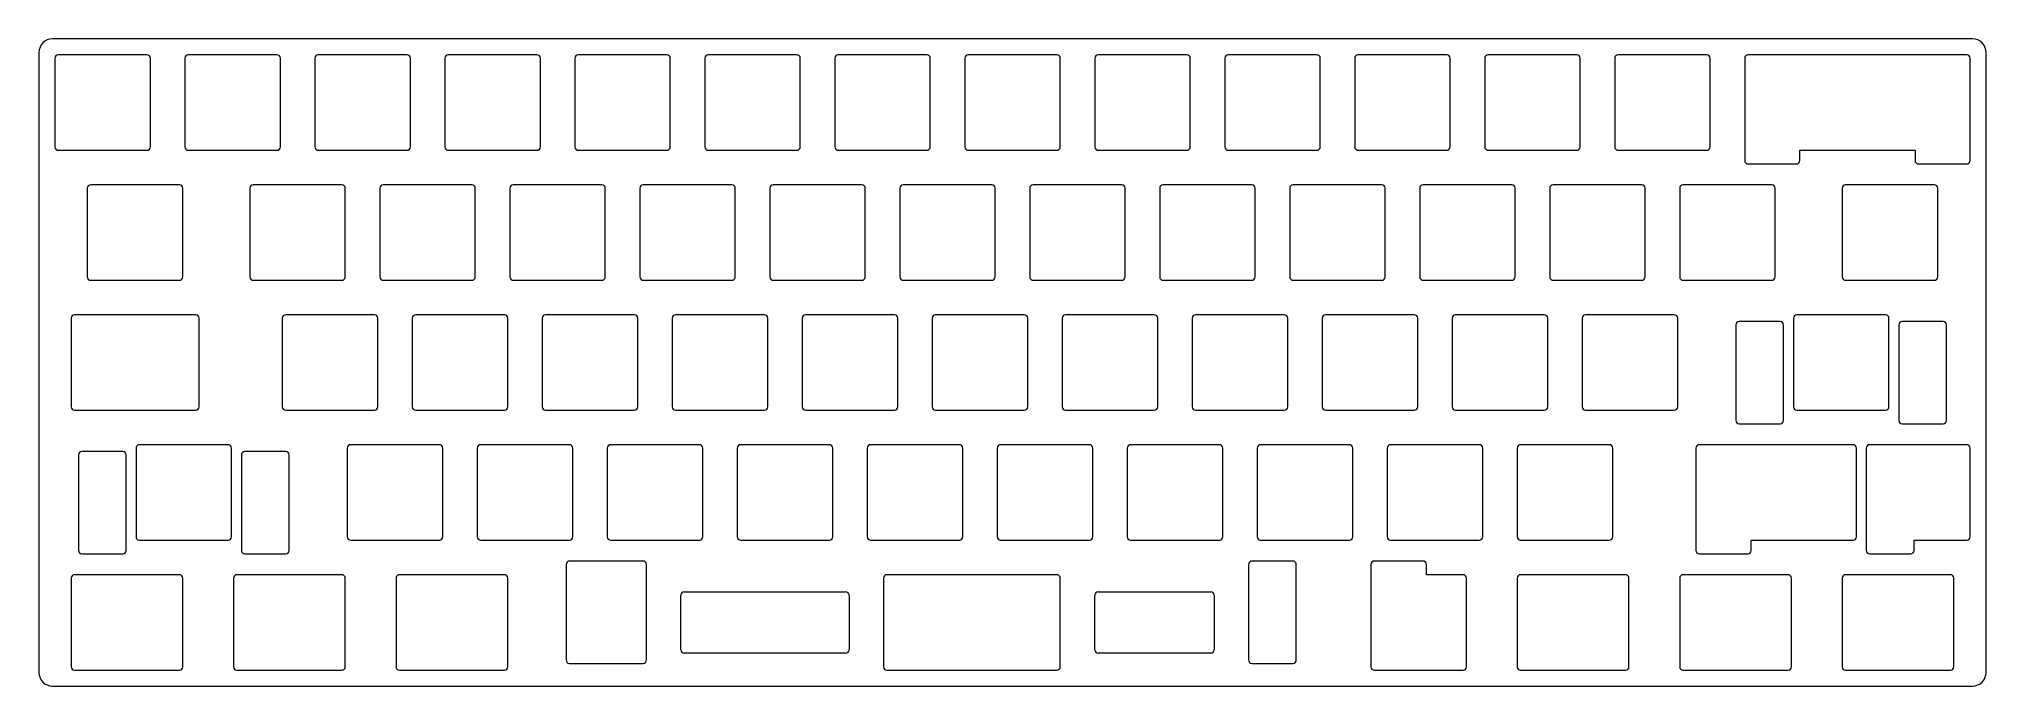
# Model space of a CAD drawing. Header units: millimetres. Extents: x 32 to 318, y 27 to 122.
import ezdxf

# ---------------------------------------------------------------- set-up
doc = ezdxf.new("R2010")
doc.units = ezdxf.units.MM
doc.layers.add('VISIBLE', color=7, linetype='Continuous', lineweight=0)

msp = doc.modelspace()

# ---------------------------------------------------------------- linework, layer by layer
at = {"layer": 'VISIBLE'}
for p, q in [((315.81, 121.62), (34.46, 121.62)), ((32.46, 119.62), (32.46, 28.77)), ((34.79, 118.79), (34.79, 105.79)), ((48.29, 119.29), (35.29, 119.29)), ((48.79, 105.79), (48.79, 118.79)), ((53.84, 118.79), (53.84, 105.79)), ((67.34, 119.29), (54.34, 119.29)), ((67.84, 105.79), (67.84, 118.79)), ((72.89, 118.79), (72.89, 105.79)), ((86.39, 119.29), (73.39, 119.29)), ((86.89, 105.79), (86.89, 118.79)), ((91.94, 118.79), (91.94, 105.79)), ((105.44, 119.29), (92.44, 119.29)), ((105.94, 105.79), (105.94, 118.79)), ((110.99, 118.79), (110.99, 105.79)), ((124.49, 119.29), (111.49, 119.29)), ((124.99, 105.79), (124.99, 118.79)), ((130.04, 118.79), (130.04, 105.79)), ((143.54, 119.29), (130.54, 119.29)), ((144.04, 105.79), (144.04, 118.79)), ((149.09, 118.79), (149.09, 105.79)), ((162.59, 119.29), (149.59, 119.29)), ((163.09, 105.79), (163.09, 118.79)), ((168.14, 118.79), (168.14, 105.79)), ((181.64, 119.29), (168.64, 119.29)), ((182.14, 105.79), (182.14, 118.79)), ((187.19, 118.79), (187.19, 105.79)), ((200.69, 119.29), (187.69, 119.29)), ((201.19, 105.79), (201.19, 118.79)), ((206.24, 118.79), (206.24, 105.79)), ((219.74, 119.29), (206.74, 119.29)), ((220.24, 105.79), (220.24, 118.79)), ((225.29, 118.79), (225.29, 105.79)), ((238.79, 119.29), (225.79, 119.29)), ((239.29, 105.79), (239.29, 118.79)), ((244.34, 118.79), (244.34, 105.79)), ((257.84, 119.29), (244.84, 119.29)), ((258.34, 105.79), (258.34, 118.79)), ((263.39, 118.79), (263.39, 105.79)), ((276.89, 119.29), (263.89, 119.29)), ((277.39, 105.79), (277.39, 118.79)), ((282.44, 118.79), (282.44, 103.79)), ((314.99, 119.29), (282.94, 119.29)), ((315.49, 103.79), (315.49, 118.79)), ((317.81, 28.77), (317.81, 119.62)), ((35.29, 105.29), (48.29, 105.29)), ((54.34, 105.29), (67.34, 105.29)), ((73.39, 105.29), (86.39, 105.29)), ((92.44, 105.29), (105.44, 105.29)), ((111.49, 105.29), (124.49, 105.29)), ((130.54, 105.29), (143.54, 105.29)), ((149.59, 105.29), (162.59, 105.29)), ((168.64, 105.29), (181.64, 105.29)), ((187.69, 105.29), (200.69, 105.29)), ((206.74, 105.29), (219.74, 105.29)), ((225.79, 105.29), (238.79, 105.29)), ((244.84, 105.29), (257.84, 105.29)), ((263.89, 105.29), (276.89, 105.29)), ((282.94, 103.29), (290.02, 103.29)), ((290.52, 103.79), (290.52, 105.29)), ((290.52, 105.29), (307.4, 105.29)), ((307.4, 105.29), (307.4, 103.79)), ((307.9, 103.29), (314.99, 103.29)), ((53.05, 100.24), (40.05, 100.24)), ((76.86, 100.24), (63.86, 100.24)), ((95.91, 100.24), (82.91, 100.24)), ((114.96, 100.24), (101.96, 100.24)), ((134.01, 100.24), (121.01, 100.24)), ((153.06, 100.24), (140.06, 100.24)), ((172.11, 100.24), (159.11, 100.24)), ((191.16, 100.24), (178.16, 100.24)), ((210.21, 100.24), (197.21, 100.24)), ((229.26, 100.24), (216.26, 100.24)), ((248.31, 100.24), (235.31, 100.24)), ((267.36, 100.24), (254.36, 100.24)), ((286.41, 100.24), (273.41, 100.24)), ((310.22, 100.24), (297.22, 100.24)), ((39.55, 99.74), (39.55, 86.74)), ((53.55, 86.74), (53.55, 99.74)), ((63.36, 99.74), (63.36, 86.74)), ((77.36, 86.74), (77.36, 99.74)), ((82.41, 99.74), (82.41, 86.74)), ((96.41, 86.74), (96.41, 99.74)), ((101.46, 99.74), (101.46, 86.74)), ((115.46, 86.74), (115.46, 99.74)), ((120.51, 99.74), (120.51, 86.74)), ((134.51, 86.74), (134.51, 99.74)), ((139.56, 99.74), (139.56, 86.74)), ((153.56, 86.74), (153.56, 99.74)), ((158.61, 99.74), (158.61, 86.74)), ((172.61, 86.74), (172.61, 99.74)), ((177.66, 99.74), (177.66, 86.74)), ((191.66, 86.74), (191.66, 99.74)), ((196.71, 99.74), (196.71, 86.74)), ((210.71, 86.74), (210.71, 99.74)), ((215.76, 99.74), (215.76, 86.74)), ((229.76, 86.74), (229.76, 99.74)), ((234.81, 99.74), (234.81, 86.74)), ((248.81, 86.74), (248.81, 99.74)), ((253.86, 99.74), (253.86, 86.74)), ((267.86, 86.74), (267.86, 99.74)), ((272.91, 99.74), (272.91, 86.74)), ((286.91, 86.74), (286.91, 99.74)), ((296.72, 99.74), (296.72, 86.74)), ((310.72, 86.74), (310.72, 99.74)), ((40.05, 86.24), (53.05, 86.24)), ((63.86, 86.24), (76.86, 86.24)), ((82.91, 86.24), (95.91, 86.24)), ((101.96, 86.24), (114.96, 86.24)), ((121.01, 86.24), (134.01, 86.24)), ((140.06, 86.24), (153.06, 86.24)), ((159.11, 86.24), (172.11, 86.24)), ((178.16, 86.24), (191.16, 86.24)), ((197.21, 86.24), (210.21, 86.24)), ((216.26, 86.24), (229.26, 86.24)), ((235.31, 86.24), (248.31, 86.24)), ((254.36, 86.24), (267.36, 86.24)), ((273.41, 86.24), (286.41, 86.24)), ((297.22, 86.24), (310.22, 86.24)), ((37.17, 80.69), (37.17, 67.69)), ((55.43, 81.19), (37.67, 81.19)), ((55.93, 67.69), (55.93, 80.69)), ((68.12, 80.69), (68.12, 67.69)), ((81.62, 81.19), (68.62, 81.19)), ((82.12, 67.69), (82.12, 80.69)), ((87.17, 80.69), (87.17, 67.69)), ((100.67, 81.19), (87.67, 81.19)), ((101.17, 67.69), (101.17, 80.69)), ((106.22, 80.69), (106.22, 67.69)), ((119.72, 81.19), (106.72, 81.19)), ((120.22, 67.69), (120.22, 80.69)), ((125.27, 80.69), (125.27, 67.69)), ((138.77, 81.19), (125.77, 81.19)), ((139.27, 67.69), (139.27, 80.69)), ((144.32, 80.69), (144.32, 67.69)), ((157.82, 81.19), (144.82, 81.19)), ((158.32, 67.69), (158.32, 80.69)), ((163.37, 80.69), (163.37, 67.69)), ((176.87, 81.19), (163.87, 81.19)), ((177.37, 67.69), (177.37, 80.69)), ((182.42, 80.69), (182.42, 67.69)), ((195.92, 81.19), (182.92, 81.19)), ((196.42, 67.69), (196.42, 80.69)), ((201.47, 80.69), (201.47, 67.69)), ((214.97, 81.19), (201.97, 81.19)), ((215.47, 67.69), (215.47, 80.69)), ((220.52, 80.69), (220.52, 67.69)), ((234.02, 81.19), (221.02, 81.19)), ((234.52, 67.69), (234.52, 80.69)), ((239.57, 80.69), (239.57, 67.69)), ((253.07, 81.19), (240.07, 81.19)), ((253.57, 67.69), (253.57, 80.69)), ((258.62, 80.69), (258.62, 67.69)), ((272.12, 81.19), (259.12, 81.19)), ((272.62, 67.69), (272.62, 80.69)), ((287.64, 80.19), (281.64, 80.19)), ((289.58, 80.69), (289.58, 67.69)), ((303.08, 81.19), (290.08, 81.19)), ((303.58, 67.69), (303.58, 80.69)), ((311.52, 80.19), (305.52, 80.19)), ((281.14, 79.69), (281.14, 65.69)), ((288.14, 65.69), (288.14, 79.69)), ((305.02, 79.69), (305.02, 65.69)), ((312.02, 65.69), (312.02, 79.69)), ((37.67, 67.19), (55.43, 67.19)), ((68.62, 67.19), (81.62, 67.19)), ((87.67, 67.19), (100.67, 67.19)), ((106.72, 67.19), (119.72, 67.19)), ((125.77, 67.19), (138.77, 67.19)), ((144.82, 67.19), (157.82, 67.19)), ((163.87, 67.19), (176.87, 67.19)), ((182.92, 67.19), (195.92, 67.19)), ((201.97, 67.19), (214.97, 67.19)), ((221.02, 67.19), (234.02, 67.19)), ((240.07, 67.19), (253.07, 67.19)), ((259.12, 67.19), (272.12, 67.19)), ((290.08, 67.19), (303.08, 67.19)), ((281.64, 65.19), (287.64, 65.19)), ((305.52, 65.19), (311.52, 65.19)), ((38.25, 60.64), (38.25, 46.64)), ((44.75, 61.14), (38.75, 61.14)), ((45.25, 46.64), (45.25, 60.64)), ((46.69, 61.64), (46.69, 48.64)), ((60.19, 62.14), (47.19, 62.14)), ((60.69, 48.64), (60.69, 61.64)), ((62.13, 60.64), (62.13, 46.64)), ((68.63, 61.14), (62.63, 61.14)), ((69.13, 46.64), (69.13, 60.64)), ((77.65, 61.64), (77.65, 48.64)), ((91.15, 62.14), (78.15, 62.14)), ((91.65, 48.64), (91.65, 61.64)), ((96.7, 61.64), (96.7, 48.64)), ((110.2, 62.14), (97.2, 62.14)), ((110.7, 48.64), (110.7, 61.64)), ((115.75, 61.64), (115.75, 48.64)), ((129.25, 62.14), (116.25, 62.14)), ((129.75, 48.64), (129.75, 61.64)), ((134.8, 61.64), (134.8, 48.64)), ((148.3, 62.14), (135.3, 62.14)), ((148.8, 48.64), (148.8, 61.64)), ((153.85, 61.64), (153.85, 48.64)), ((167.35, 62.14), (154.35, 62.14)), ((167.85, 48.64), (167.85, 61.64)), ((172.9, 61.64), (172.9, 48.64)), ((186.4, 62.14), (173.4, 62.14)), ((186.9, 48.64), (186.9, 61.64)), ((191.95, 61.64), (191.95, 48.64)), ((205.45, 62.14), (192.45, 62.14)), ((205.95, 48.64), (205.95, 61.64)), ((211, 61.64), (211, 48.64)), ((224.5, 62.14), (211.5, 62.14)), ((225, 48.64), (225, 61.64)), ((230.05, 61.64), (230.05, 48.64)), ((243.55, 62.14), (230.55, 62.14)), ((244.05, 48.64), (244.05, 61.64)), ((249.1, 61.64), (249.1, 48.64)), ((262.6, 62.14), (249.6, 62.14)), ((263.1, 48.64), (263.1, 61.64)), ((275.29, 61.64), (275.29, 46.64)), ((298.32, 62.14), (275.79, 62.14)), ((298.82, 48.64), (298.82, 61.64)), ((300.26, 61.64), (300.26, 46.64)), ((314.99, 62.14), (300.76, 62.14)), ((315.49, 48.64), (315.49, 61.64)), ((38.75, 46.14), (44.75, 46.14)), ((47.19, 48.14), (60.19, 48.14)), ((62.63, 46.14), (68.63, 46.14)), ((78.15, 48.14), (91.15, 48.14)), ((97.2, 48.14), (110.2, 48.14)), ((116.25, 48.14), (129.25, 48.14)), ((135.3, 48.14), (148.3, 48.14)), ((154.35, 48.14), (167.35, 48.14)), ((173.4, 48.14), (186.4, 48.14)), ((192.45, 48.14), (205.45, 48.14)), ((211.5, 48.14), (224.5, 48.14)), ((230.55, 48.14), (243.55, 48.14)), ((249.6, 48.14), (262.6, 48.14)), ((275.79, 46.14), (282.88, 46.14)), ((283.38, 48.14), (298.32, 48.14)), ((283.38, 46.64), (283.38, 48.14)), ((300.76, 46.14), (306.76, 46.14)), ((307.26, 46.64), (307.26, 48.14)), ((307.26, 48.14), (314.99, 48.14)), ((53.05, 43.09), (37.67, 43.09)), ((76.86, 43.09), (61.48, 43.09)), ((100.67, 43.09), (85.29, 43.09)), ((109.73, 44.59), (109.73, 30.59)), ((120.99, 45.09), (110.23, 45.09)), ((121.49, 30.59), (121.49, 44.59)), ((181.64, 43.09), (156.73, 43.09)), ((209.73, 44.59), (209.73, 30.59)), ((216.23, 45.09), (210.23, 45.09)), ((216.73, 30.59), (216.73, 44.59)), ((227.67, 44.59), (227.67, 29.59)), ((235.29, 45.09), (228.17, 45.09)), ((235.79, 43.09), (235.79, 44.59)), ((241.17, 43.09), (235.79, 43.09)), ((264.98, 43.09), (249.6, 43.09)), ((288.79, 43.09), (273.41, 43.09)), ((312.6, 43.09), (297.22, 43.09)), ((37.17, 42.59), (37.17, 29.59)), ((53.55, 29.59), (53.55, 42.59)), ((60.98, 42.59), (60.98, 29.59)), ((77.36, 29.59), (77.36, 42.59)), ((84.79, 42.59), (84.79, 29.59)), ((101.17, 29.59), (101.17, 42.59)), ((126.54, 32.09), (126.54, 40.09)), ((127.04, 40.59), (150.68, 40.59)), ((151.18, 40.09), (151.18, 32.09)), ((156.23, 42.59), (156.23, 29.59)), ((182.14, 29.59), (182.14, 42.59)), ((187.19, 32.09), (187.19, 40.09)), ((187.69, 40.59), (204.18, 40.59)), ((204.68, 40.09), (204.68, 32.09)), ((241.67, 29.59), (241.67, 42.59)), ((249.1, 42.59), (249.1, 29.59)), ((265.48, 29.59), (265.48, 42.59)), ((272.91, 42.59), (272.91, 29.59)), ((289.29, 29.59), (289.29, 42.59)), ((296.72, 42.59), (296.72, 29.59)), ((313.1, 29.59), (313.1, 42.59)), ((150.68, 31.59), (127.04, 31.59)), ((204.18, 31.59), (187.69, 31.59)), ((37.67, 29.09), (53.05, 29.09)), ((61.48, 29.09), (76.86, 29.09)), ((85.29, 29.09), (100.67, 29.09)), ((110.23, 30.09), (120.99, 30.09)), ((156.73, 29.09), (181.64, 29.09)), ((210.23, 30.09), (216.23, 30.09)), ((228.17, 29.09), (241.17, 29.09)), ((249.6, 29.09), (264.98, 29.09)), ((273.41, 29.09), (288.79, 29.09)), ((297.22, 29.09), (312.6, 29.09)), ((34.46, 26.77), (315.81, 26.77))]:
    msp.add_line(p, q, dxfattribs=at)
for centre, radius, start, end in [((34.46, 119.62), 2, 90, 180), ((315.81, 119.62), 2, 0, 90), ((35.29, 118.79), 0.5, 90, 180), ((48.29, 118.79), 0.5, 0, 90), ((54.34, 118.79), 0.5, 90, 180), ((67.34, 118.79), 0.5, 0, 90), ((73.39, 118.79), 0.5, 90, 180), ((86.39, 118.79), 0.5, 0, 90), ((92.44, 118.79), 0.5, 90, 180), ((105.44, 118.79), 0.5, 0, 90), ((111.49, 118.79), 0.5, 90, 180), ((124.49, 118.79), 0.5, 0, 90), ((130.54, 118.79), 0.5, 90, 180), ((143.54, 118.79), 0.5, 0, 90), ((149.59, 118.79), 0.5, 90, 180), ((162.59, 118.79), 0.5, 0, 90), ((168.64, 118.79), 0.5, 90, 180), ((181.64, 118.79), 0.5, 0, 90), ((187.69, 118.79), 0.5, 90, 180), ((200.69, 118.79), 0.5, 0, 90), ((206.74, 118.79), 0.5, 90, 180), ((219.74, 118.79), 0.5, 0, 90), ((225.79, 118.79), 0.5, 90, 180), ((238.79, 118.79), 0.5, 0, 90), ((244.84, 118.79), 0.5, 90, 180), ((257.84, 118.79), 0.5, 0, 90), ((263.89, 118.79), 0.5, 90, 180), ((276.89, 118.79), 0.5, 0, 90), ((282.94, 118.79), 0.5, 90, 180), ((314.99, 118.79), 0.5, 0, 90), ((35.29, 105.79), 0.5, 180, 270), ((48.29, 105.79), 0.5, 270, 0), ((54.34, 105.79), 0.5, 180, 270), ((67.34, 105.79), 0.5, 270, 0), ((73.39, 105.79), 0.5, 180, 270), ((86.39, 105.79), 0.5, 270, 0), ((92.44, 105.79), 0.5, 180, 270), ((105.44, 105.79), 0.5, 270, 0), ((111.49, 105.79), 0.5, 180, 270), ((124.49, 105.79), 0.5, 270, 0), ((130.54, 105.79), 0.5, 180, 270), ((143.54, 105.79), 0.5, 270, 0), ((149.59, 105.79), 0.5, 180, 270), ((162.59, 105.79), 0.5, 270, 0), ((168.64, 105.79), 0.5, 180, 270), ((181.64, 105.79), 0.5, 270, 0), ((187.69, 105.79), 0.5, 180, 270), ((200.69, 105.79), 0.5, 270, 0), ((206.74, 105.79), 0.5, 180, 270), ((219.74, 105.79), 0.5, 270, 0), ((225.79, 105.79), 0.5, 180, 270), ((238.79, 105.79), 0.5, 270, 0), ((244.84, 105.79), 0.5, 180, 270), ((257.84, 105.79), 0.5, 270, 0), ((263.89, 105.79), 0.5, 180, 270), ((276.89, 105.79), 0.5, 270, 0), ((282.94, 103.79), 0.5, 180, 270), ((290.02, 103.79), 0.5, 270, 0), ((307.9, 103.79), 0.5, 180, 270), ((314.99, 103.79), 0.5, 270, 0), ((40.05, 99.74), 0.5, 90, 180), ((53.05, 99.74), 0.5, 0, 90), ((63.86, 99.74), 0.5, 90, 180), ((76.86, 99.74), 0.5, 0, 90), ((82.91, 99.74), 0.5, 90, 180), ((95.91, 99.74), 0.5, 0, 90), ((101.96, 99.74), 0.5, 90, 180), ((114.96, 99.74), 0.5, 0, 90), ((121.01, 99.74), 0.5, 90, 180), ((134.01, 99.74), 0.5, 0, 90), ((140.06, 99.74), 0.5, 90, 180), ((153.06, 99.74), 0.5, 0, 90), ((159.11, 99.74), 0.5, 90, 180), ((172.11, 99.74), 0.5, 0, 90), ((178.16, 99.74), 0.5, 90, 180), ((191.16, 99.74), 0.5, 0, 90), ((197.21, 99.74), 0.5, 90, 180), ((210.21, 99.74), 0.5, 0, 90), ((216.26, 99.74), 0.5, 90, 180), ((229.26, 99.74), 0.5, 0, 90), ((235.31, 99.74), 0.5, 90, 180), ((248.31, 99.74), 0.5, 0, 90), ((254.36, 99.74), 0.5, 90, 180), ((267.36, 99.74), 0.5, 0, 90), ((273.41, 99.74), 0.5, 90, 180), ((286.41, 99.74), 0.5, 0, 90), ((297.22, 99.74), 0.5, 90, 180), ((310.22, 99.74), 0.5, 0, 90), ((40.05, 86.74), 0.5, 180, 270), ((53.05, 86.74), 0.5, 270, 0), ((63.86, 86.74), 0.5, 180, 270), ((76.86, 86.74), 0.5, 270, 0), ((82.91, 86.74), 0.5, 180, 270), ((95.91, 86.74), 0.5, 270, 0), ((101.96, 86.74), 0.5, 180, 270), ((114.96, 86.74), 0.5, 270, 0), ((121.01, 86.74), 0.5, 180, 270), ((134.01, 86.74), 0.5, 270, 0), ((140.06, 86.74), 0.5, 180, 270), ((153.06, 86.74), 0.5, 270, 0), ((159.11, 86.74), 0.5, 180, 270), ((172.11, 86.74), 0.5, 270, 0), ((178.16, 86.74), 0.5, 180, 270), ((191.16, 86.74), 0.5, 270, 0), ((197.21, 86.74), 0.5, 180, 270), ((210.21, 86.74), 0.5, 270, 0), ((216.26, 86.74), 0.5, 180, 270), ((229.26, 86.74), 0.5, 270, 0), ((235.31, 86.74), 0.5, 180, 270), ((248.31, 86.74), 0.5, 270, 0), ((254.36, 86.74), 0.5, 180, 270), ((267.36, 86.74), 0.5, 270, 0), ((273.41, 86.74), 0.5, 180, 270), ((286.41, 86.74), 0.5, 270, 0), ((297.22, 86.74), 0.5, 180, 270), ((310.22, 86.74), 0.5, 270, 0), ((37.67, 80.69), 0.5, 90, 180), ((55.43, 80.69), 0.5, 0, 90), ((68.62, 80.69), 0.5, 90, 180), ((81.62, 80.69), 0.5, 0, 90), ((87.67, 80.69), 0.5, 90, 180), ((100.67, 80.69), 0.5, 0, 90), ((106.72, 80.69), 0.5, 90, 180), ((119.72, 80.69), 0.5, 0, 90), ((125.77, 80.69), 0.5, 90, 180), ((138.77, 80.69), 0.5, 0, 90), ((144.82, 80.69), 0.5, 90, 180), ((157.82, 80.69), 0.5, 0, 90), ((163.87, 80.69), 0.5, 90, 180), ((176.87, 80.69), 0.5, 0, 90), ((182.92, 80.69), 0.5, 90, 180), ((195.92, 80.69), 0.5, 0, 90), ((201.97, 80.69), 0.5, 90, 180), ((214.97, 80.69), 0.5, 0, 90), ((221.02, 80.69), 0.5, 90, 180), ((234.02, 80.69), 0.5, 0, 90), ((240.07, 80.69), 0.5, 90, 180), ((253.07, 80.69), 0.5, 0, 90), ((259.12, 80.69), 0.5, 90, 180), ((272.12, 80.69), 0.5, 0, 90), ((281.64, 79.69), 0.5, 90, 180), ((287.64, 79.69), 0.5, 0, 90), ((290.08, 80.69), 0.5, 90, 180), ((303.08, 80.69), 0.5, 0, 90), ((305.52, 79.69), 0.5, 90, 180), ((311.52, 79.69), 0.5, 0, 90), ((37.67, 67.69), 0.5, 180, 270), ((55.43, 67.69), 0.5, 270, 0), ((68.62, 67.69), 0.5, 180, 270), ((81.62, 67.69), 0.5, 270, 0), ((87.67, 67.69), 0.5, 180, 270), ((100.67, 67.69), 0.5, 270, 0), ((106.72, 67.69), 0.5, 180, 270), ((119.72, 67.69), 0.5, 270, 0), ((125.77, 67.69), 0.5, 180, 270), ((138.77, 67.69), 0.5, 270, 0), ((144.82, 67.69), 0.5, 180, 270), ((157.82, 67.69), 0.5, 270, 0), ((163.87, 67.69), 0.5, 180, 270), ((176.87, 67.69), 0.5, 270, 0), ((182.92, 67.69), 0.5, 180, 270), ((195.92, 67.69), 0.5, 270, 0), ((201.97, 67.69), 0.5, 180, 270), ((214.97, 67.69), 0.5, 270, 0), ((221.02, 67.69), 0.5, 180, 270), ((234.02, 67.69), 0.5, 270, 0), ((240.07, 67.69), 0.5, 180, 270), ((253.07, 67.69), 0.5, 270, 0), ((259.12, 67.69), 0.5, 180, 270), ((272.12, 67.69), 0.5, 270, 0), ((281.64, 65.69), 0.5, 180, 270), ((287.64, 65.69), 0.5, 270, 0), ((290.08, 67.69), 0.5, 180, 270), ((303.08, 67.69), 0.5, 270, 0), ((305.52, 65.69), 0.5, 180, 270), ((311.52, 65.69), 0.5, 270, 0), ((38.75, 60.64), 0.5, 90, 180), ((44.75, 60.64), 0.5, 0, 90), ((47.19, 61.64), 0.5, 90, 180), ((60.19, 61.64), 0.5, 0, 90), ((62.63, 60.64), 0.5, 90, 180), ((68.63, 60.64), 0.5, 0, 90), ((78.15, 61.64), 0.5, 90, 180), ((91.15, 61.64), 0.5, 0, 90), ((97.2, 61.64), 0.5, 90, 180), ((110.2, 61.64), 0.5, 0, 90), ((116.25, 61.64), 0.5, 90, 180), ((129.25, 61.64), 0.5, 0, 90), ((135.3, 61.64), 0.5, 90, 180), ((148.3, 61.64), 0.5, 0, 90), ((154.35, 61.64), 0.5, 90, 180), ((167.35, 61.64), 0.5, 0, 90), ((173.4, 61.64), 0.5, 90, 180), ((186.4, 61.64), 0.5, 0, 90), ((192.45, 61.64), 0.5, 90, 180), ((205.45, 61.64), 0.5, 0, 90), ((211.5, 61.64), 0.5, 90, 180), ((224.5, 61.64), 0.5, 0, 90), ((230.55, 61.64), 0.5, 90, 180), ((243.55, 61.64), 0.5, 0, 90), ((249.6, 61.64), 0.5, 90, 180), ((262.6, 61.64), 0.5, 0, 90), ((275.79, 61.64), 0.5, 90, 180), ((298.32, 61.64), 0.5, 0, 90), ((300.76, 61.64), 0.5, 90, 180), ((314.99, 61.64), 0.5, 0, 90), ((47.19, 48.64), 0.5, 180, 270), ((60.19, 48.64), 0.5, 270, 0), ((78.15, 48.64), 0.5, 180, 270), ((91.15, 48.64), 0.5, 270, 0), ((97.2, 48.64), 0.5, 180, 270), ((110.2, 48.64), 0.5, 270, 0), ((116.25, 48.64), 0.5, 180, 270), ((129.25, 48.64), 0.5, 270, 0), ((135.3, 48.64), 0.5, 180, 270), ((148.3, 48.64), 0.5, 270, 0), ((154.35, 48.64), 0.5, 180, 270), ((167.35, 48.64), 0.5, 270, 0), ((173.4, 48.64), 0.5, 180, 270), ((186.4, 48.64), 0.5, 270, 0), ((192.45, 48.64), 0.5, 180, 270), ((205.45, 48.64), 0.5, 270, 0), ((211.5, 48.64), 0.5, 180, 270), ((224.5, 48.64), 0.5, 270, 0), ((230.55, 48.64), 0.5, 180, 270), ((243.55, 48.64), 0.5, 270, 0), ((249.6, 48.64), 0.5, 180, 270), ((262.6, 48.64), 0.5, 270, 0), ((298.32, 48.64), 0.5, 270, 0), ((314.99, 48.64), 0.5, 270, 0), ((38.75, 46.64), 0.5, 180, 270), ((44.75, 46.64), 0.5, 270, 0), ((62.63, 46.64), 0.5, 180, 270), ((68.63, 46.64), 0.5, 270, 0), ((275.79, 46.64), 0.5, 180, 270), ((282.88, 46.64), 0.5, 270, 0), ((300.76, 46.64), 0.5, 180, 270), ((306.76, 46.64), 0.5, 270, 0), ((37.67, 42.59), 0.5, 90, 180), ((53.05, 42.59), 0.5, 0, 90), ((61.48, 42.59), 0.5, 90, 180), ((76.86, 42.59), 0.5, 360, 90), ((85.29, 42.59), 0.5, 90, 180), ((100.67, 42.59), 0.5, 0, 90), ((110.23, 44.59), 0.5, 90, 180), ((120.99, 44.59), 0.5, 0, 90), ((156.73, 42.59), 0.5, 90, 180), ((181.64, 42.59), 0.5, 0, 90), ((210.23, 44.59), 0.5, 90, 180), ((216.23, 44.59), 0.5, 0, 90), ((228.17, 44.59), 0.5, 90, 180), ((235.29, 44.59), 0.5, 0, 90), ((241.17, 42.59), 0.5, 0, 90), ((249.6, 42.59), 0.5, 90, 180), ((264.98, 42.59), 0.5, 0, 90), ((273.41, 42.59), 0.5, 90, 180), ((288.79, 42.59), 0.5, 0, 90), ((297.22, 42.59), 0.5, 90, 180), ((312.6, 42.59), 0.5, 0, 90), ((127.04, 40.09), 0.5, 90, 180), ((150.68, 40.09), 0.5, 0, 90), ((187.69, 40.09), 0.5, 90, 180), ((204.18, 40.09), 0.5, 0, 90), ((127.04, 32.09), 0.5, 180, 270), ((150.68, 32.09), 0.5, 270, 0), ((187.69, 32.09), 0.5, 180, 270), ((204.18, 32.09), 0.5, 270, 0), ((34.46, 28.77), 2, 180, 270), ((37.67, 29.59), 0.5, 180, 270), ((53.05, 29.59), 0.5, 270, 0), ((61.48, 29.59), 0.5, 180, 270), ((76.86, 29.59), 0.5, 270, 360), ((85.29, 29.59), 0.5, 180, 270), ((100.67, 29.59), 0.5, 270, 0), ((110.23, 30.59), 0.5, 180, 270), ((120.99, 30.59), 0.5, 270, 0), ((156.73, 29.59), 0.5, 180, 270), ((181.64, 29.59), 0.5, 270, 0), ((210.23, 30.59), 0.5, 180, 270), ((216.23, 30.59), 0.5, 270, 0), ((228.17, 29.59), 0.5, 180, 270), ((241.17, 29.59), 0.5, 270, 0), ((249.6, 29.59), 0.5, 180, 270), ((264.98, 29.59), 0.5, 270, 0), ((273.41, 29.59), 0.5, 180, 270), ((288.79, 29.59), 0.5, 270, 0), ((297.22, 29.59), 0.5, 180, 270), ((312.6, 29.59), 0.5, 270, 0), ((315.81, 28.77), 2, 270, 0)]:
    msp.add_arc(centre, radius, start, end, dxfattribs=at)

doc.saveas('drawing.dxf')
